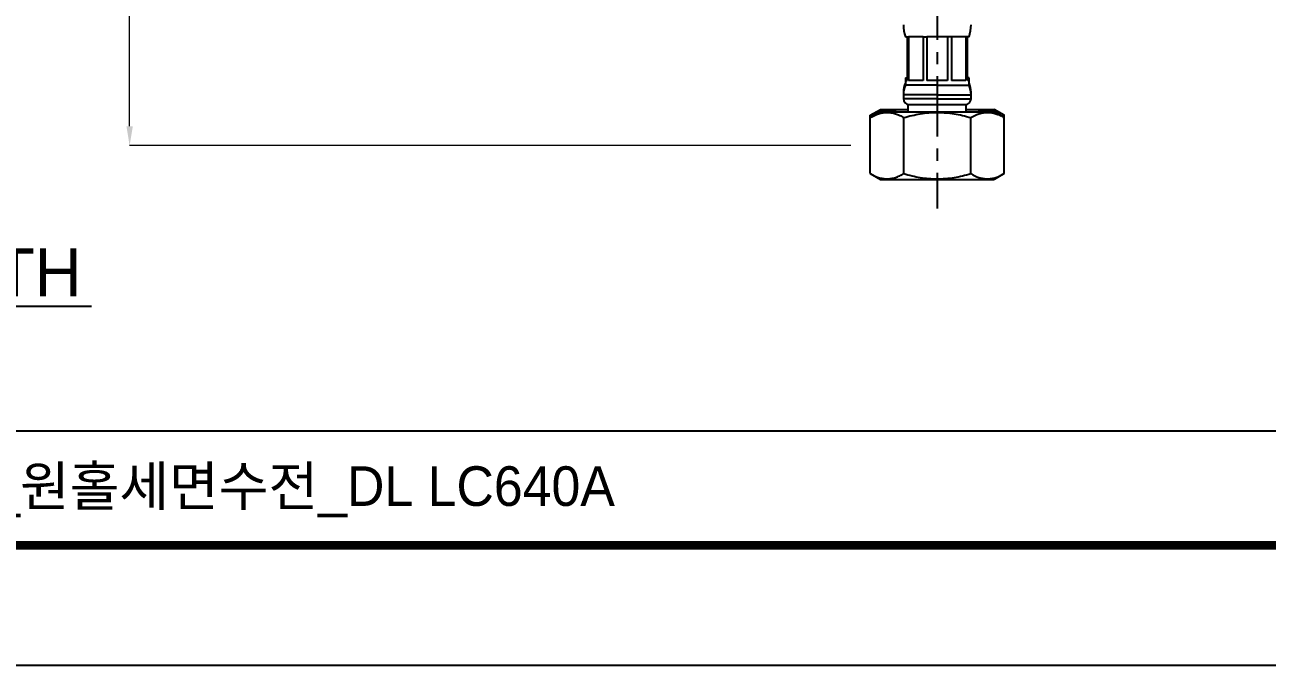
# Model space of a CAD drawing. Extents: x 1571 to 2360, y 0 to 579.
# Drawn here: x 1893.3 to 2150.5, y 0 to 132.5 of the extents above; entities that cross this region are included whole.
import ezdxf
from ezdxf import colors
from ezdxf.entities.mleader import LeaderData, LeaderLine
from ezdxf.math import Vec2, Vec3

# ---------------------------------------------------------------- set-up
doc = ezdxf.new("R2010")
doc.units = 0
doc.header["$LTSCALE"] = 10
doc.header["$MEASUREMENT"] = 0
doc.header["$PDMODE"] = 3
doc.header["$PDSIZE"] = -10
doc.linetypes.add('CENTER', pattern=[2, 1.25, -0.25, 0.25, -0.25])
doc.layers.get('0').update_dxf_attribs({"linetype": 'CONTINUOUS'})
doc.layers.get('DEFPOINTS').update_dxf_attribs({"linetype": 'CONTINUOUS'})
doc.layers.add('1', color=7, linetype='CONTINUOUS')
doc.styles.add('Daelim Dimension', font='H2GTRE.TTF')
doc.styles.get("Standard").update_dxf_attribs({"font": 'SYMBOL'})
doc.styles.add('단선완성형', font='')
doc.styles.get('단선완성형').set_extended_font_data('Gulim')
doc.dimstyles.new('DEFAULT', dxfattribs={"dimscale": 2, "dimtxt": 2, "dimasz": 2, "dimexe": 0, "dimexo": 2, "dimgap": 1, "dimtad": 1, "dimdec": 1, "dimzin": 9, "dimdsep": 46, "dimtxsty": 'Daelim Dimension', "dimcen": 0.5, "dimclrd": 252, "dimclre": 252, "dimclrt": 3, "dimadec": 1, "dimazin": 0, "dimtfac": 1, "dimtdec": 1, "dimtix": 1, "dimtmove": 0, "dimatfit": 3, "dimfxl": 1, "dimtolj": 1, "dimtzin": 1, "dimlwd": 9, "dimlwe": 9, "dimarcsym": 0})

# ---------------------------------------------------------------- blocks, each defined once
blk = doc.blocks.new('*D8')
at = {"color": 5, "lineweight": 9, "ltscale": 0.5, "transparency": 16777216}
for p, q in [((2058.17, 254.04), (1915.01, 254.04)), ((1915.01, 111.54), (1915.01, 250.04)), ((2064.32, 107.54), (1915.01, 107.54))]:
    blk.add_line(p, q, dxfattribs=at)
at = {"color": 5, "ltscale": 0.5, "transparency": 16777216}
for points in [[(1914.35, 250.04), (1915.68, 250.04), (1915.01, 254.04)], [(1914.35, 111.54), (1915.68, 111.54), (1915.01, 107.54)]]:
    blk.add_solid(points, dxfattribs=at)
at = {"layer": 'DEFPOINTS', "color": 0, "ltscale": 0.5, "transparency": 16777216}
for p in [(1915.01, 254.04), (2062.17, 254.04), (2068.32, 107.54)]:
    blk.add_point(p, dxfattribs=at)
at = {"color": 7, "lineweight": -3, "ltscale": 0.5, "transparency": 16777216, "insert": (1907.79, 180.79), "char_height": 10, "attachment_point": 5, "rotation": 90, "style": 'Daelim Dimension'}
blk.add_mtext('\\A1;360', dxfattribs=at)

msp = doc.modelspace()

# ---------------------------------------------------------------- linework, layer by layer
at = {"color": 5, "lineweight": -3}
msp.add_line((1583.29, 48.49), (2219.3, 48.49), dxfattribs=at)
at = {"lineweight": -3, "ltscale": 0.5}
msp.add_lwpolyline([(1570.59, 0), (2360.47, 0), (2360.47, 578.76), (1570.59, 578.76)], close=True, dxfattribs=at)
at = {"color": 5, "linetype": 'ByBlock', "lineweight": -3, "const_width": 1.82}
msp.add_lwpolyline([(1583.29, 24.78), (2347.69, 24.78), (2347.69, 565.32), (1583.29, 565.32)], close=True, dxfattribs=at)
at = {"layer": '1', "color": 1, "linetype": 'CENTER', "lineweight": -3}
msp.add_line((2082.17, 141.91), (2082.17, 94.54), dxfattribs=at)
at = {"layer": '1', "color": 7, "linetype": 'Continuous', "lineweight": -3}
for p, q in [((2075.57, 130.04), (2075.92, 130.04)), ((2075.92, 130.04), (2075.92, 121.04)), ((2075.92, 130.04), (2076.25, 130.04)), ((2076.25, 130.04), (2076.25, 121.04)), ((2079.26, 130.04), (2076.25, 130.04)), ((2079.26, 130.04), (2079.26, 121.04)), ((2079.26, 130.04), (2080.05, 130.04)), ((2080.05, 130.04), (2080.05, 121.04)), ((2082.17, 130.04), (2080.05, 130.04)), ((2084.29, 130.04), (2082.17, 130.04)), ((2084.29, 130.04), (2084.29, 121.04)), ((2085.09, 130.04), (2084.29, 130.04)), ((2085.09, 130.04), (2085.09, 121.04)), ((2088.1, 130.04), (2085.09, 130.04)), ((2088.1, 130.04), (2088.1, 121.04)), ((2088.42, 130.04), (2088.1, 130.04)), ((2088.42, 121.04), (2088.42, 130.04)), ((2088.77, 130.04), (2088.42, 130.04)), ((2075.57, 121.54), (2075.57, 121.04)), ((2075.57, 121.54), (2075.92, 121.54)), ((2075.57, 121.04), (2075.57, 120.04)), ((2075.57, 121.04), (2075.92, 121.04)), ((2079.26, 121.04), (2076.25, 121.04)), ((2082.17, 121.04), (2080.05, 121.04)), ((2084.29, 121.04), (2082.17, 121.04)), ((2088.1, 121.04), (2085.09, 121.04)), ((2088.77, 121.54), (2088.42, 121.54)), ((2088.77, 121.04), (2088.42, 121.04)), ((2088.77, 121.04), (2088.77, 121.54)), ((2088.77, 120.04), (2088.77, 121.04)), ((2075.17, 118.58), (2075.17, 118.08)), ((2075.2, 118.58), (2075.17, 118.58)), ((2082.17, 120.04), (2075.57, 120.04)), ((2082.17, 120.04), (2088.77, 120.04)), ((2089.15, 118.58), (2089.17, 118.58)), ((2089.17, 118.08), (2089.17, 118.58)), ((2075.17, 118.08), (2075.17, 117.24)), ((2082.17, 118.08), (2075.17, 118.08)), ((2082.17, 117.24), (2075.17, 117.24)), ((2076.17, 116.04), (2076.17, 116.05)), ((2076.17, 116.04), (2088.17, 116.04)), ((2076.17, 114.54), (2076.17, 116.04)), ((2082.17, 118.08), (2089.17, 118.08)), ((2082.17, 117.24), (2089.17, 117.24)), ((2088.17, 116.04), (2088.17, 116.05)), ((2088.17, 114.54), (2088.17, 116.04)), ((2089.17, 117.24), (2089.17, 118.08)), ((2068.32, 113.84), (2070.4, 115.04)), ((2068.32, 113.34), (2070.4, 114.54)), ((2068.32, 113.34), (2068.32, 113.84)), ((2068.32, 101.74), (2068.32, 113.34)), ((2070.4, 115.04), (2076.17, 115.04)), ((2070.4, 114.54), (2093.95, 114.54)), ((2075.24, 101.74), (2075.24, 113.34)), ((2088.17, 115.04), (2093.95, 115.04)), ((2089.1, 101.74), (2089.1, 113.34)), ((2096.03, 113.84), (2093.95, 115.04)), ((2096.03, 113.34), (2093.95, 114.54)), ((2096.03, 113.34), (2096.03, 113.84)), ((2096.03, 101.74), (2096.03, 113.34)), ((2068.32, 101.74), (2070.4, 100.54)), ((2070.4, 100.54), (2093.95, 100.54)), ((2096.03, 101.74), (2093.95, 100.54))]:
    msp.add_line(p, q, dxfattribs=at)
for centre, radius, start, end in [((2083.17, 132.53), 8, 180, 198.1949), ((2081.17, 132.53), 8, 341.8051, 0), ((2080.17, 118.58), 5, 156.9261, 180), ((2080.17, 118.08), 5, 156.9261, 180), ((2084.17, 118.58), 5, 0, 23.0739), ((2084.17, 118.08), 5, 0, 23.0739), ((2076.37, 117.24), 1.2, 180, 270), ((2087.97, 117.24), 1.2, 270, 0)]:
    msp.add_arc(centre, radius, start, end, dxfattribs=at)
for points, knots in [([(2068.32, 113.84), (2068.88, 114.16), (2069.45, 114.43), (2070.32, 114.71), (2070.61, 114.78), (2071.19, 114.88), (2071.48, 114.91), (2071.85, 114.91), (2071.92, 114.91), (2072.03, 114.9), (2072.07, 114.9), (2072.14, 114.89), (2072.33, 114.88), (2072.51, 114.86), (2072.95, 114.78), (2073.24, 114.71), (2073.6, 114.6), (2073.67, 114.57), (2073.74, 114.55)], [0, 0, 0, 0, 0.320423, 0.320423, 0.480634, 0.480634, 0.640846, 0.640846, 0.680899, 0.680899, 0.700925, 0.700925, 0.720952, 0.801057, 0.801057, 0.961269, 0.961269, 1, 1, 1, 1]), ([(2068.32, 113.34), (2068.88, 113.66), (2069.45, 113.93), (2070.32, 114.21), (2070.61, 114.28), (2071.19, 114.38), (2071.48, 114.41), (2071.85, 114.41), (2071.92, 114.41), (2072.03, 114.4), (2072.07, 114.4), (2072.14, 114.39), (2072.33, 114.38), (2072.51, 114.36), (2072.95, 114.28), (2073.24, 114.21), (2073.82, 114.03), (2074.11, 113.91), (2074.68, 113.65), (2074.96, 113.5), (2075.24, 113.34)], [0, 0, 0, 0, 0.25, 0.25, 0.375, 0.375, 0.5, 0.5, 0.53125, 0.53125, 0.546875, 0.546875, 0.5625, 0.625, 0.625, 0.75, 0.75, 0.875, 0.875, 1, 1, 1, 1]), ([(2075.24, 113.34), (2076.38, 113.66), (2077.52, 113.93), (2079.24, 114.21), (2079.82, 114.28), (2080.99, 114.38), (2081.57, 114.41), (2082.31, 114.41), (2082.46, 114.41), (2082.68, 114.4), (2082.75, 114.4), (2082.9, 114.39), (2083.27, 114.38), (2083.63, 114.36), (2084.51, 114.28), (2085.09, 114.21), (2086.25, 114.03), (2086.82, 113.91), (2087.97, 113.65), (2088.54, 113.5), (2089.1, 113.34)], [0, 0, 0, 0, 0.25, 0.25, 0.375, 0.375, 0.5, 0.5, 0.53125, 0.53125, 0.546875, 0.546875, 0.5625, 0.625, 0.625, 0.75, 0.75, 0.875, 0.875, 1, 1, 1, 1]), ([(2089.1, 113.34), (2089.67, 113.66), (2090.24, 113.93), (2091.1, 114.21), (2091.39, 114.28), (2091.97, 114.38), (2092.27, 114.41), (2092.63, 114.41), (2092.71, 114.41), (2092.82, 114.4), (2092.85, 114.4), (2092.93, 114.39), (2093.11, 114.38), (2093.3, 114.36), (2093.73, 114.29), (2094.03, 114.21), (2094.6, 114.03), (2094.89, 113.91), (2095.46, 113.65), (2095.75, 113.5), (2096.03, 113.34)], [0, 0, 0, 0, 0.25, 0.25, 0.375, 0.375, 0.5, 0.5, 0.53125, 0.53125, 0.546875, 0.546875, 0.5625, 0.625, 0.625, 0.75, 0.75, 0.875, 0.875, 1, 1, 1, 1]), ([(2090.66, 114.57), (2090.71, 114.58), (2090.76, 114.6), (2091.1, 114.71), (2091.39, 114.78), (2091.97, 114.88), (2092.27, 114.91), (2092.63, 114.91), (2092.71, 114.91), (2092.82, 114.9), (2092.85, 114.9), (2092.93, 114.89), (2093.11, 114.88), (2093.3, 114.86), (2093.73, 114.79), (2094.03, 114.71), (2094.6, 114.53), (2094.89, 114.41), (2095.46, 114.15), (2095.75, 114), (2096.03, 113.84)], [0, 0, 0, 0, 0.028537, 0.028537, 0.190447, 0.190447, 0.352358, 0.352358, 0.392835, 0.392835, 0.413074, 0.413074, 0.433313, 0.514268, 0.514268, 0.676179, 0.676179, 0.838089, 0.838089, 1, 1, 1, 1]), ([(2068.32, 101.74), (2068.88, 101.41), (2069.45, 101.14), (2070.32, 100.86), (2070.61, 100.79), (2071.19, 100.69), (2071.48, 100.67), (2071.85, 100.67), (2071.92, 100.67), (2072.03, 100.67), (2072.07, 100.67), (2072.14, 100.68), (2072.33, 100.69), (2072.51, 100.71), (2072.95, 100.79), (2073.24, 100.86), (2073.82, 101.05), (2074.11, 101.16), (2074.68, 101.42), (2074.96, 101.57), (2075.24, 101.74)], [0, 0, 0, 0, 0.25, 0.25, 0.375, 0.375, 0.5, 0.5, 0.53125, 0.53125, 0.546875, 0.546875, 0.5625, 0.625, 0.625, 0.75, 0.75, 0.875, 0.875, 1, 1, 1, 1]), ([(2075.24, 101.74), (2076.38, 101.41), (2077.52, 101.14), (2079.24, 100.86), (2079.82, 100.79), (2080.99, 100.69), (2081.57, 100.67), (2082.31, 100.67), (2082.46, 100.67), (2082.68, 100.67), (2082.75, 100.67), (2082.9, 100.68), (2083.27, 100.69), (2083.63, 100.71), (2084.51, 100.79), (2085.09, 100.86), (2086.25, 101.05), (2086.82, 101.16), (2087.97, 101.42), (2088.54, 101.57), (2089.1, 101.74)], [0, 0, 0, 0, 0.25, 0.25, 0.375, 0.375, 0.5, 0.5, 0.53125, 0.53125, 0.546875, 0.546875, 0.5625, 0.625, 0.625, 0.75, 0.75, 0.875, 0.875, 1, 1, 1, 1]), ([(2089.1, 101.74), (2089.67, 101.41), (2090.24, 101.14), (2091.1, 100.86), (2091.39, 100.79), (2091.97, 100.69), (2092.27, 100.67), (2092.63, 100.67), (2092.71, 100.67), (2092.82, 100.67), (2092.85, 100.67), (2092.93, 100.68), (2093.11, 100.69), (2093.3, 100.71), (2093.73, 100.79), (2094.03, 100.86), (2094.6, 101.05), (2094.89, 101.16), (2095.46, 101.42), (2095.75, 101.57), (2096.03, 101.74)], [0, 0, 0, 0, 0.25, 0.25, 0.375, 0.375, 0.5, 0.5, 0.53125, 0.53125, 0.546875, 0.546875, 0.5625, 0.625, 0.625, 0.75, 0.75, 0.875, 0.875, 1, 1, 1, 1])]:
    msp.add_open_spline(points, degree=3, knots=knots, dxfattribs=at)

# ---------------------------------------------------------------- texts
at = {"color": 2, "lineweight": -3, "insert": (1725.09, 41.16), "char_height": 8.19804, "width": 362.8925, "attachment_point": 1, "style": '단선완성형'}
msp.add_mtext('{\\fPretendard Variable SemiBold|b0|i0|c129|p2;대림바스(주)\\fHYwulM|b0|i0|c129|p18; Single lever_URBAN_}원홀세면수전{\\fHYwulM|b0|i0|c129|p18;_DL LC640A}', dxfattribs=at)

# ---------------------------------------------------------------- dimensions: what is measured, and where the dimension line sits
at = {"color": 5, "lineweight": -3, "ltscale": 0.5}
dim = msp.add_linear_dim(base=(1915.01, 254.04), p1=(2068.32, 107.54), p2=(2062.17, 254.04), angle=90, text='360', dimstyle='DEFAULT', override={"dimtxt": 5, "dimclrd": 5, "dimclre": 5, "dimclrt": 7}, dxfattribs=at)
dim.commit()
dim.dimension.update_dxf_attribs({"geometry": '*D8', "text_midpoint": (1907.79, 180.79)})

# ---------------------------------------------------------------- leaders
at = {"lineweight": -3, "ltscale": 0.5}
ml = msp.add_multileader_mtext('Standard', dxfattribs=at)
ml.set_content('G1/2-14TH', color=256)
ml.set_leader_properties(color=5)
ml.build(insert=Vec2(0, 0))
ml.multileader.update_dxf_attribs({"text_left_attachment_type": 6, "text_right_attachment_type": 6, "dogleg_length": 0.36, "arrow_head_size": 5})
ctx = ml.context
ctx.base_point, ctx.char_height, ctx.arrow_head_size, ctx.landing_gap_size, ctx.plane_origin = Vec3(1838.49, 74.31), 10, 5, 0.09, Vec3(1822.95, -30.59)
ctx.left_attachment, ctx.right_attachment = 6, 6
notes = []
notes.append((ctx, [(0, (1, 1, 0), (1838.13, 74.31), (1, 0), 0.36, [(0, [(1822.95, 100.41)], 0, [])])]))
ctx.mtext.insert, ctx.mtext.flow_direction = Vec3(1838.58, 86.31), 5
for ctx, leaders in notes:
    for number, flags, end, landing, length, lines in leaders:
        leader = LeaderData()
        leader.index, (leader.has_last_leader_line, leader.has_dogleg_vector, leader.attachment_direction) = number, flags
        leader.last_leader_point, leader.dogleg_vector, leader.dogleg_length = Vec3(end), Vec3(landing), length
        for number, points, colour, breaks in lines:
            line = LeaderLine()
            line.index, line.vertices, line.color, line.breaks = number, Vec3.list(points), colors.encode_raw_color(colour), breaks
            leader.lines.append(line)
        ctx.leaders.append(leader)

doc.saveas('drawing.dxf')
